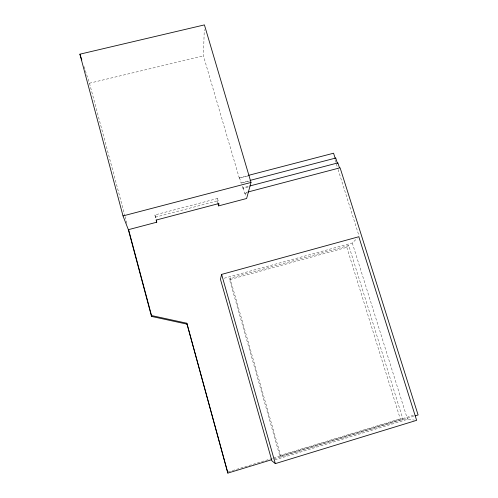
<?xml version="1.0" encoding="UTF-8"?>
<svg xmlns="http://www.w3.org/2000/svg" width="498" height="498" viewBox="0 0 498 498"><rect width="100%" height="100%" fill="white"/><g stroke="black" fill="none" stroke-linecap="round" stroke-linejoin="round"><path stroke-width="0.37" stroke-dasharray="2.49 1.87" d="M247.631 176.186L239.376 178.34L203.439 55.876L204.273 29.544M217.794 203.06L217.184 200.937L217.489 198.509L154.903 214.943L155.961 219.338M239.376 178.34L239.513 177.699L247.792 175.539M249.38 181.172L241.163 183.314L241.306 182.685L249.548 180.537M248.216 186.962L242.962 188.337L243.111 187.721L249.131 186.146M247.02 192.813L244.779 193.398L244.935 192.794L247.182 192.203M229.553 279.658L230.02 278.183L348.718 245.489L402.919 419.086L280.878 456.367L279.733 455.583L229.553 279.658L346.801 247.338L348.718 245.489M224.2 278.226L352.291 242.98L357.184 238.293M279.733 455.583L400.243 418.787L402.919 419.086M228.165 471.899L272.73 458.291M273.47 458.06L413.85 415.189M273.937 459.019L413.633 416.328M274.859 459.897L407.52 419.335L414.355 420.082M155.376 217.19L217.184 200.937M83.981 66.52L89.491 83.216L203.439 55.876M335.042 159.846L337.843 168.741M338.074 169.482L359.083 236.164M352.291 242.98L407.52 419.335M346.801 247.338L400.243 418.787M244.935 192.794L245.987 196.361M243.111 187.721L244.779 193.398M242.345 186.221L242.962 188.337M239.513 177.699L241.163 183.314M217.489 198.509L218.722 202.804M230.02 278.183L280.878 456.367M154.903 214.943L156.092 219.294M89.491 83.216L124.93 215.97M125.135 216.717L127.133 224.218"/><path stroke-width="0.75" d="M218.603 205.892L218.927 203.52L156.291 220.023L156.746 222.208L128.359 229.696L123.018 215.914L79.904 54.182L204.417 24.9L250.998 182.455L246.616 198.503L218.603 205.892L217.993 203.769M221.616 274.398L220.452 279.26L271.896 460.806L275.332 463.619L416.633 420.331L358.815 236.737L221.616 274.398L275.332 463.619M337.482 163.574L335.733 158.034L335.316 158.725L333.579 153.216L248.546 175.346M128.359 229.696L151.261 315.489L186.825 323.233L227.866 473.1L271.709 459.704M415.12 415.874L418.096 414.965L340.09 167.789L247.936 192.01M249.884 185.947L337.905 162.89L339.443 167.764M250.301 180.338L335.733 158.034M123.018 215.914L250.998 182.455M151.261 315.489L151.766 316.473L186.899 324.123M79.904 54.182L81.821 59.99M186.825 323.233L227.866 473.1M156.154 220.06L156.746 222.208M128.534 229.472L151.766 316.473"/></g></svg>
